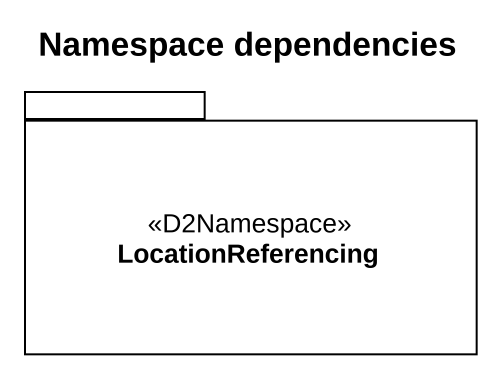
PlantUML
@startuml
title Namespace dependencies
package LocationReferencing <<D2Namespace>> {
}
@enduml
